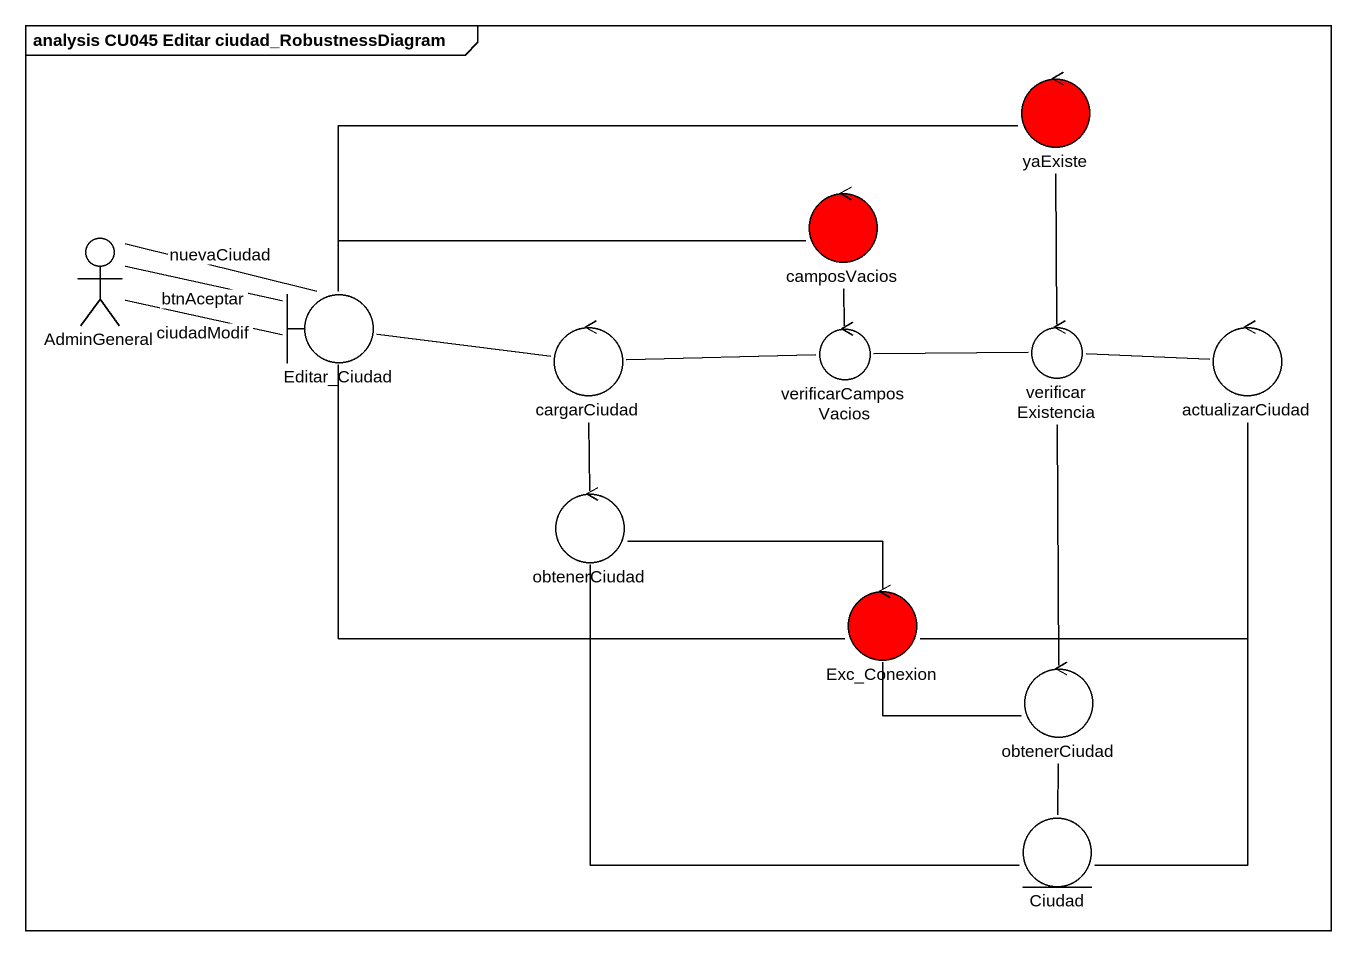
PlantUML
@startuml
mainframe analysis CU045 Editar ciudad_RobustnessDiagram
control yaExiste #FF0000
control camposVacios #FF0000
actor AdminGeneral
boundary Editar_Ciudad
control cargarCiudad
control verificarCamposVacios
control verificarExistencia
control actualizarCiudad
control obtenerCiudad
control Exc_Conexion #FF0000
control "obtenerCiudad" as obtenerCiudad_2
entity Ciudad
yaExiste -left- Editar_Ciudad
yaExiste -- verificarExistencia
camposVacios -left- Editar_Ciudad
camposVacios -- verificarCamposVacios
AdminGeneral -right- Editar_Ciudad : nuevaCiudad
AdminGeneral -right- Editar_Ciudad : btnAceptar
AdminGeneral -right- Editar_Ciudad : ciudadModif
Editar_Ciudad -right- cargarCiudad
cargarCiudad -right- verificarCamposVacios
cargarCiudad -- obtenerCiudad
verificarExistencia -left- verificarCamposVacios
verificarExistencia -right- actualizarCiudad
actualizarCiudad -- Exc_Conexion
obtenerCiudad -right- Exc_Conexion
obtenerCiudad -right- Exc_Conexion
Exc_Conexion -left- Editar_Ciudad
obtenerCiudad_2 -up- verificarExistencia
obtenerCiudad_2 -left- Exc_Conexion
obtenerCiudad_2 -- Ciudad
Ciudad -up- actualizarCiudad
Ciudad -up- obtenerCiudad
@enduml
